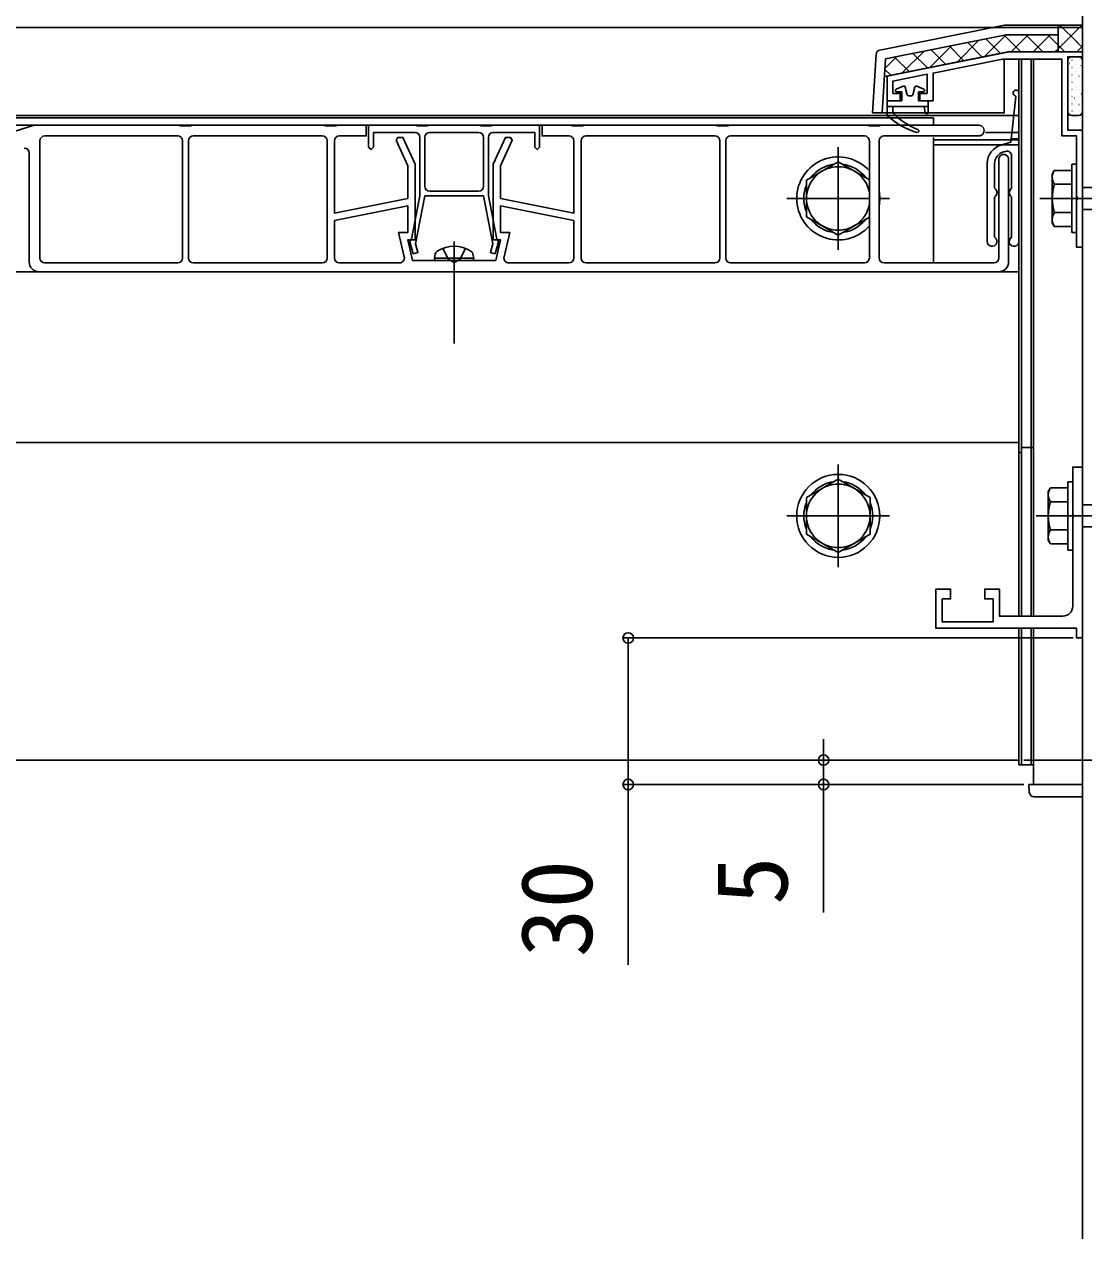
# Model space of a CAD drawing. Units: millimetres, scale not verified. Extents: x -875 to 875, y -1304 to 1297.
# Drawn here: x 409.4 to 626.2, y 148.8 to 397.5 of the extents above; entities that cross this region are included whole.
import ezdxf
from ezdxf.enums import TextEntityAlignment as Align

# ---------------------------------------------------------------- set-up
doc = ezdxf.new("R2010")
doc.units = ezdxf.units.MM
doc.header["$LTSCALE"] = 8
for name, color, linetype in [('0-2_YKK_11', 7, 'Continuous'), ('0-4_YKK_12', 2, 'Continuous'), ('0-5_YKK_13', 4, 'Continuous'), ('0-7_YKK_D', 6, 'Continuous'), ('0-9_YSS_K', 3, 'Continuous')]:
    doc.layers.add(name, color=color, linetype=linetype)
doc.styles.add('ＭＳ ゴシック', font='')
doc.styles.get('ＭＳ ゴシック').set_extended_font_data('MS Gothic')

msp = doc.modelspace()

# ---------------------------------------------------------------- linework, layer by layer
at = {"layer": '0-2_YKK_11'}
for p, q in [((412.566, 373.6), (412.566, 349.6)), ((440.766, 374.6), (413.566, 374.6)), ((441.766, 349.6), (441.766, 373.6)), ((442.966, 373.6), (442.966, 349.6)), ((470.366, 374.6), (443.966, 374.6)), ((471.366, 349.6), (471.366, 373.6)), ((491.366, 374.3), (491.366, 364.3)), ((503.366, 364.3), (503.366, 374.3)), ((523.366, 373.6), (523.366, 349.6)), ((550.766, 374.6), (524.366, 374.6)), ((551.766, 349.6), (551.766, 373.6)), ((552.966, 373.6), (552.966, 349.6)), ((581.366, 374.6), (553.966, 374.6)), ((582.366, 349.6), (582.366, 373.6)), ((584.366, 349.6), (584.366, 373.6)), ((585.366, 374.6), (604.766, 374.6)), ((410.366, 371.1), (410.366, 348.8)), ((608.866, 369.8), (608.866, 349.6)), ((610.866, 348.8), (610.866, 369.8)), ((492.366, 363.3), (502.366, 363.3)), ((521.866, 349.6), (521.866, 357.27)), ((413.566, 348.6), (440.766, 348.6)), ((443.966, 348.6), (470.366, 348.6)), ((473.866, 348.6), (486.177, 348.6)), ((508.555, 348.6), (520.866, 348.6)), ((524.366, 348.6), (550.766, 348.6)), ((553.966, 348.6), (581.366, 348.6)), ((607.866, 348.6), (585.366, 348.6)), ((412.366, 346.8), (608.866, 346.8))]:
    msp.add_line(p, q, dxfattribs=at)
msp.add_lwpolyline([(611, 391.8), (586, 386.8), (586, 381.8), (588.7, 381.8), (588.7, 383.3), (587.2, 383.3), (587.2, 385.816), (594.2, 387.216), (594.2, 383.3), (592.7, 383.3), (592.7, 381.8), (595.4, 381.8), (595.4, 387.456), (609.619, 390.3), (621.8, 390.3), (621.8, 374.6), (624.8, 374.6), (624.8, 362.258), (624.92, 362.075), (624.92, 361.525), (624.8, 361.342), (624.8, 351.8), (626, 351.8), (626, 375.8), (623, 375.8), (623, 390.8), (626, 390.8), (626, 391.8)], close=True, dxfattribs=at)
for points in [[(473.866, 374.6), (479.366, 374.6), (479.366, 376.8), (473.616, 376.8), (473.116, 376.65), (471.116, 376.65), (470.616, 376.8), (443.866, 376.8), (443.366, 376.65), (441.366, 376.65), (440.866, 376.8), (411.366, 376.8), (403.366, 374.3), (393.386, 374.3), (393.126, 374.15), (392.606, 374.15), (392.347, 374.3), (388.386, 374.3), (388.126, 374.15), (387.606, 374.15), (387.347, 374.3), (385.866, 374.3)], [(489.366, 375.3), (480.866, 375.3), (480.866, 372.3), (480.366, 371.8), (479.866, 372.3), (479.866, 376.8), (489.366, 376.8), (489.866, 376.65), (491.866, 376.65), (492.366, 376.8), (502.366, 376.8), (502.866, 376.65), (504.866, 376.65), (505.366, 376.8), (514.866, 376.8), (514.866, 372.3), (514.366, 371.8), (513.866, 372.3), (513.866, 375.3), (505.366, 375.3)], [(604.766, 376.8), (584.866, 376.8), (584.366, 376.65), (582.366, 376.65), (581.866, 376.8), (553.866, 376.8), (553.366, 376.65), (551.366, 376.65), (550.866, 376.8), (524.116, 376.8), (523.616, 376.65), (521.616, 376.65), (521.116, 376.8), (515.366, 376.8), (515.366, 374.6), (520.866, 374.6)], [(521.866, 373.6), (521.866, 358.8), (506.866, 361.8), (506.866, 368.465), (509.266, 373.755), (508.915, 374.3), (507.866, 374.3), (505.366, 368.789), (505.366, 353.3), (506.866, 353.3), (505.866, 349.1), (497.886, 349.1), (497.626, 348.95), (497.106, 348.95), (496.847, 349.1), (488.866, 349.1), (487.866, 353.3), (489.366, 353.3), (489.366, 368.8), (486.866, 374.3), (485.817, 374.3), (485.466, 373.755), (487.866, 368.475), (487.866, 361.8), (472.866, 358.8), (472.866, 373.6)], [(504.366, 374.3), (504.366, 362.3), (506.13, 353.483), (506.292, 353.272), (506.453, 352.911), (505.747, 350.462), (504.786, 350.738), (505.301, 352.526), (503.346, 362.3), (491.386, 362.3), (489.431, 352.526), (489.947, 350.738), (488.986, 350.462), (488.28, 352.911), (488.44, 353.272), (488.603, 353.483), (490.366, 362.3), (490.366, 374.3)], [(502.366, 375.3), (497.366, 375.3), (492.366, 375.3)], [(487.866, 360.27), (472.866, 357.27), (472.866, 349.6)], [(487.15, 349.832), (485.967, 354.8), (487.866, 354.8), (487.866, 360.27)], [(521.866, 357.27), (506.866, 360.27), (506.866, 354.8), (508.765, 354.8), (507.582, 349.832)], [(626, 271.8), (626, 306.8), (624, 306.8), (624, 297.258), (624.12, 297.075), (624.12, 296.525), (624, 296.342), (624, 278.3)], [(622, 276.3), (609, 276.3), (609, 281.8), (606, 281.8), (606, 279.8), (607.7, 279.8), (607.7, 275.1), (597.3, 275.1), (597.3, 279.8), (599, 279.8), (599, 281.8), (596, 281.8), (596, 273.8), (624.8, 273.8), (624.8, 271.8), (626, 271.8)]]:
    msp.add_lwpolyline(points, dxfattribs=at)
for centre, radius, start, end in [((604.766, 375.7), 1.1, 269.99999, 90.00001), ((413.566, 373.6), 1, 90.00001, 179.99999), ((440.766, 373.6), 1, 0.00001, 89.99999), ((443.966, 373.6), 1, 90.00001, 179.99999), ((470.366, 373.6), 1, 0.00001, 89.99999), ((473.866, 373.6), 1, 90.00001, 179.99999), ((489.366, 374.3), 1, 0.00001, 89.99999), ((492.366, 374.3), 1, 90.00001, 179.99999), ((502.366, 374.3), 1, 0.00001, 89.99999), ((505.366, 374.3), 1, 90.00001, 179.99999), ((520.866, 373.6), 1, 0.00001, 89.99999), ((524.366, 373.6), 1, 90.00001, 179.99999), ((550.766, 373.6), 1, 0.00001, 89.99999), ((553.966, 373.6), 1, 90.00001, 179.99999), ((581.366, 373.6), 1, 0.00001, 89.99999), ((585.366, 373.6), 1, 90.00001, 179.99999), ((409.366, 371.1), 1, 0.00001, 89.99999), ((609.866, 369.8), 1, 359.99999, 180.00001), ((492.366, 364.3), 1, 180.00001, 269.99999), ((502.366, 364.3), 1, 270.00001, 359.99999), ((412.366, 348.8), 2, 180.00001, 269.99999), ((413.566, 349.6), 1, 180.00001, 269.99999), ((440.766, 349.6), 1, 270.00001, 359.99999), ((443.966, 349.6), 1, 180.00001, 269.99999), ((470.366, 349.6), 1, 270.00001, 359.99999), ((473.866, 349.6), 1, 180.00001, 269.99999), ((486.177, 349.6), 1, 269.99997, 13.3925), ((508.555, 349.6), 1, 166.6075, 270.00003), ((520.866, 349.6), 1, 270.00001, 359.99999), ((524.366, 349.6), 1, 180.00001, 269.99999), ((550.766, 349.6), 1, 270.00001, 359.99999), ((553.966, 349.6), 1, 180.00001, 269.99999), ((581.366, 349.6), 1, 270.00001, 359.99999), ((585.366, 349.6), 1, 180.00001, 269.99999), ((607.866, 349.6), 1, 270.00001, 359.99999), ((608.866, 348.8), 2, 270.00001, 359.99999), ((622, 278.3), 2, 270.00001, 359.99999)]:
    msp.add_arc(centre, radius, start, end, dxfattribs=at)
at = {"layer": '0-4_YKK_12'}
for p, q in [((626, 396.8), (-119.657, 396.8)), ((616, 276.3), (616, 390.3)), ((175.786, 378.8), (613, 378.8)), ((595.5, 378.3), (177, 378.3)), ((595.5, 376.8), (595.5, 378.3)), ((613, 378.8), (613, 276.3)), ((595.5, 376.8), (177, 376.8)), ((595.5, 348.6), (595.5, 374.3)), ((595.5, 373.8), (613, 373.8)), ((606.141, 375.3), (613, 375.3)), ((595.5, 372.8), (613, 372.8)), ((613, 311.8), (613, 372.8)), ((613, 346.8), (74, 346.8)), ((613, 346.8), (74, 346.8)), ((613, 311.8), (74, 311.8)), ((613, 273.8), (613, 246.8))]:
    msp.add_line(p, q, dxfattribs=at)
for points in [[(616, 391.8), (626, 391.8), (626, 241.8), (616, 241.8), (616, 273.8)], [(71, 246.8), (150.024, 246.8), (613, 246.8)]]:
    msp.add_lwpolyline(points, dxfattribs=at)
at = {"layer": '0-5_YKK_13'}
for p, q in [((584.533, 392.176), (610.056, 397.281)), ((610.252, 397.3), (620.998, 397.3)), ((621, 396.923), (621.377, 397.3)), ((624.877, 393.8), (621.377, 397.3)), ((622.367, 393.8), (625.867, 397.3)), ((626, 397.167), (625.867, 397.3)), ((594.721, 388.605), (599.182, 393.066)), ((601.73, 390.006), (598.755, 392.981)), ((600.333, 389.727), (604.795, 394.189)), ((605.471, 390.755), (602.497, 393.729)), ((605.946, 390.85), (610.397, 395.3)), ((609.213, 391.503), (606.239, 394.477)), ((613.406, 391.8), (609.981, 395.226)), ((611.387, 391.8), (614.887, 395.3)), ((617.897, 391.8), (614.397, 395.3)), ((615.877, 391.8), (619.377, 395.3)), ((621, 393.187), (618.887, 395.3)), ((621, 392.433), (622.367, 393.8)), ((622.387, 391.8), (621, 393.187)), ((625, 393.677), (624.877, 393.8)), ((626, 392.677), (625, 393.677)), ((625, 391.943), (626, 392.943)), ((583, 379.3), (583.731, 391.256)), ((610.698, 391.8), (585.456, 386.752)), ((585.558, 388.422), (587.957, 390.821)), ((590.504, 387.761), (587.53, 390.736)), ((589.108, 387.482), (593.57, 391.944)), ((594.246, 388.51), (591.272, 391.484)), ((597.988, 389.258), (595.013, 392.232)), ((610, 391.66), (610, 391.6)), ((610.698, 391.8), (621, 391.8)), ((620.367, 391.8), (621, 392.433)), ((623.8, 390.8), (625.2, 390.8)), ((624.857, 391.8), (625, 391.943)), ((585, 379.3), (585.677, 390.365)), ((586.763, 387.013), (585.546, 388.229)), ((613, 390.3), (613, 276.3)), ((613.5, 390.3), (613, 390.3)), ((613.5, 390.3), (613.5, 276.3)), ((613.5, 390.3), (615.5, 390.3)), ((613.5, 390.3), (613.5, 276.3)), ((615.5, 390.3), (615.5, 276.3)), ((615.5, 390.3), (615.5, 276.3)), ((615.5, 390.3), (616, 390.3)), ((616, 390.3), (616, 276.3)), ((623, 379.6), (623, 390)), ((623.04, 389.305), (623.065, 389.305)), ((623.304, 389.419), (623.345, 389.446)), ((623.847, 390.112), (623.872, 390.112)), ((623.847, 388.617), (623.872, 388.617)), ((624.499, 389.62), (624.504, 389.622)), ((624.56, 389.305), (624.585, 389.305)), ((624.822, 388.314), (624.827, 388.315)), ((625.367, 390.112), (625.392, 390.112)), ((625.367, 388.617), (625.392, 388.617)), ((625.705, 389.049), (625.747, 389.077)), ((625.894, 390.114), (625.899, 390.116)), ((626, 390), (626, 379.6)), ((623.04, 387.81), (623.065, 387.81)), ((623.04, 386.315), (623.065, 386.315)), ((623.427, 387.82), (623.432, 387.821)), ((623.75, 386.514), (623.755, 386.515)), ((623.847, 387.122), (623.872, 387.122)), ((623.847, 385.627), (623.872, 385.627)), ((624.56, 387.81), (624.585, 387.81)), ((624.56, 386.315), (624.585, 386.315)), ((625.122, 386.999), (625.126, 387.001)), ((625.263, 386.798), (625.305, 386.825)), ((625.367, 387.122), (625.392, 387.122)), ((625.367, 385.627), (625.392, 385.627)), ((625.61, 385.752), (625.614, 385.753)), ((589.32, 384.772), (587.885, 384.177)), ((589, 383.6), (588, 383.6)), ((589, 383.6), (589, 381.8)), ((590.14, 383.022), (589.725, 384.573)), ((591.259, 383.022), (591.675, 384.573)), ((593.515, 384.177), (592.079, 384.772)), ((593.4, 383.6), (592.4, 383.6)), ((592.4, 383.6), (592.4, 381.8)), ((613, 352.989), (613, 383.389)), ((623.04, 384.82), (623.065, 384.82)), ((623.04, 383.325), (623.065, 383.325)), ((623.847, 384.132), (623.872, 384.132)), ((624.049, 385.199), (624.054, 385.201)), ((624.537, 383.952), (624.542, 383.953)), ((624.56, 384.82), (624.585, 384.82)), ((624.56, 383.325), (624.585, 383.325)), ((624.821, 384.546), (624.862, 384.574)), ((625.367, 384.132), (625.392, 384.132)), ((625.723, 383.184), (625.765, 383.212)), ((625.933, 384.446), (625.937, 384.447)), ((586, 380.6), (586, 378.93)), ((586.3, 381.8), (589, 381.8)), ((587.2, 379.3), (587.2, 380.6)), ((590.97, 382.8), (590.43, 382.8)), ((592.4, 381.8), (594.1, 381.8)), ((593.6, 380.6), (593.804, 379.352)), ((594.4, 381.5), (594.4, 379.4)), ((612.332, 382.614), (611.352, 373.288)), ((623.04, 381.83), (623.065, 381.83)), ((623.465, 382.151), (623.47, 382.153)), ((623.788, 380.845), (623.793, 380.847)), ((623.847, 382.637), (623.872, 382.637)), ((623.847, 381.142), (623.872, 381.142)), ((624.378, 382.294), (624.42, 382.322)), ((624.56, 381.83), (624.585, 381.83)), ((624.86, 382.645), (624.865, 382.647)), ((625.16, 381.331), (625.165, 381.333)), ((625.281, 380.933), (625.323, 380.96)), ((625.367, 382.637), (625.392, 382.637)), ((625.367, 381.142), (625.392, 381.142)), ((583.998, 379.3), (583, 379.3)), ((583.998, 379.3), (585, 379.3)), ((623.04, 380.335), (623.065, 380.335)), ((625.2, 378.8), (623.8, 378.8)), ((623.847, 379.647), (623.872, 379.647)), ((623.936, 380.043), (623.978, 380.07)), ((624.088, 379.531), (624.093, 379.533)), ((624.56, 380.335), (624.585, 380.335)), ((624.56, 378.84), (624.585, 378.84)), ((625.367, 379.647), (625.392, 379.647)), ((625.648, 380.083), (625.653, 380.085)), ((609.465, 372.783), (611.352, 373.288)), ((611.425, 373.989), (613, 373.989)), ((576, 372.3), (576, 351.3)), ((609.853, 371.334), (610.241, 371.438)), ((582.366, 365.63), (576, 369.306)), ((606.5, 368.919), (606.5, 352.989)), ((608, 368.919), (608, 363.963)), ((611.5, 363.963), (611.5, 370.472)), ((623.8, 368.8), (623.8, 354.8)), ((623.8, 368.8), (624.8, 368.8)), ((624.8, 368.8), (624.8, 354.8)), ((619.8, 366.8), (620.233, 367.55)), ((619.8, 356.8), (619.8, 366.8)), ((623.8, 367.55), (620.231, 367.55)), ((623.8, 367.55), (623.8, 356.05)), ((623.8, 364.687), (620.247, 364.687)), ((626, 364.05), (628.8, 364.05)), ((582.366, 361.8), (565.5, 361.8)), ((586.5, 361.8), (584.366, 361.8)), ((608, 362.014), (608, 353.963)), ((611.5, 353.963), (611.5, 362.014)), ((617.3, 361.8), (716.3, 361.8)), ((623.8, 358.913), (620.247, 358.913)), ((629.8, 359.55), (626, 359.55)), ((619.8, 356.8), (620.233, 356.05)), ((620.231, 356.05), (623.8, 356.05)), ((623.8, 354.8), (624.8, 354.8)), ((497.366, 353), (497.366, 332.1)), ((493.366, 349.6), (493.508, 350.402)), ((501.366, 349.6), (493.366, 349.6)), ((493.366, 349.6), (493.454, 349.1)), ((501.278, 349.1), (493.454, 349.1)), ((501.366, 349.6), (501.225, 350.402)), ((501.366, 349.6), (501.278, 349.1)), ((613, 309.8), (613.5, 309.8)), ((615.5, 310.8), (613.5, 310.8)), ((616, 310.8), (615.5, 310.8)), ((576, 307.3), (576, 286.3)), ((623, 303.8), (623, 289.8)), ((623, 303.8), (624, 303.8)), ((624, 303.8), (624, 289.8)), ((619, 301.8), (619.433, 302.55)), ((619, 291.8), (619, 301.8)), ((623, 302.55), (619.431, 302.55)), ((623, 302.55), (623, 291.05)), ((623, 299.687), (619.447, 299.687)), ((626, 299.05), (628, 299.05)), ((586.5, 296.8), (565.5, 296.8)), ((616.5, 296.8), (715.5, 296.8)), ((623, 293.913), (619.447, 293.913)), ((629, 294.55), (626, 294.55)), ((619, 291.8), (619.433, 291.05)), ((619.431, 291.05), (623, 291.05)), ((623, 289.8), (624, 289.8)), ((613, 273.8), (613, 245.8)), ((613.5, 273.8), (613.5, 245.8)), ((613.5, 273.8), (613.5, 245.8)), ((615.5, 273.8), (615.5, 245.8)), ((615.5, 273.8), (615.5, 245.8)), ((616, 273.8), (616, 245.8)), ((613, 245.8), (613.5, 245.8)), ((615.5, 245.8), (613.5, 245.8)), ((616, 245.8), (615.5, 245.8)), ((615, 241.8), (615.095, 240.239)), ((615.998, 241.8), (615, 241.8)), ((615.998, 241.8), (626, 241.8)), ((626, 241.8), (626, 240.239))]:
    msp.add_line(p, q, dxfattribs=at)
for points in [[(620.998, 397.3), (621, 397.3), (621, 395.3), (620, 395.3)], [(620.998, 397.3), (626, 397.3), (626, 391.8)], [(620, 395.3), (610.351, 395.3), (585.677, 390.365)], [(621, 395.3), (621, 391.8), (625, 391.8)], [(610, 390.3), (610, 379.3), (585, 379.3)], [(594.4, 380.6), (586, 380.6), (586, 381.5)], [(576, 369.306), (569.5, 365.553), (569.5, 358.047), (576, 354.294), (582.366, 357.97)], [(495.066, 351.579), (496.221, 349.263), (497.366, 348.654)], [(499.666, 351.579), (498.511, 349.263), (497.366, 348.654)], [(616.094, 239.3), (626, 239.3), (626, 240.239)]]:
    msp.add_lwpolyline(points, dxfattribs=at)
msp.add_lwpolyline([(576, 304.306), (569.5, 300.553), (569.5, 293.047), (576, 289.294), (582.5, 293.047), (582.5, 300.553)], close=True, dxfattribs=at)
for radius in [8.5, 6.5]:
    msp.add_circle((576, 296.8), radius, dxfattribs=at)
for centre, radius, start, end in [((610.252, 396.3), 1, 90, 101.30993), ((584.729, 391.195), 1, 101.30993, 176.5), ((623.8, 390), 0.8, 90, 180), ((625.2, 390), 0.8, 0, 90), ((588, 383.9), 0.3, 112.52333, 270), ((589.435, 384.495), 0.3, 15, 112.52333), ((590.43, 383.1), 0.3, 195, 270), ((590.97, 383.1), 0.3, 270, 345), ((591.965, 384.495), 0.3, 67.47667, 165), ((593.4, 383.9), 0.3, 270, 67.47667), ((612.4, 383.389), 0.6, 0, 250.49548), ((586.3, 381.5), 0.3, 90, 180), ((594.1, 381.5), 0.3, 0, 90), ((612.133, 382.635), 0.2, 354.00021, 70.49548), ((586.3, 378.93), 0.3, 180, 227.23327), ((596.281, 389.722), 15, 227.23327, 253.87973), ((597.922, 389.79), 15, 224.37148, 248.03702), ((594.1, 379.4), 0.3, 189.2775, 0), ((623.8, 379.6), 0.8, 180, 270), ((625.2, 379.6), 0.8, 270, 0), ((592.2, 375.6), 0.3, 253.87973, 68.03702), ((610.5, 368.919), 4, 104.99939, 180), ((610.5, 368.919), 2.5, 104.9981, 180), ((610.5, 370.472), 1, 0, 105), ((576, 361.8), 8.5, 41.4982, 318.5018), ((576, 361.8), 6.5, 11.64107, 348.35893), ((576, 361.8), 7.05, 97.21814, 142.78186), ((576, 361.8), 7.05, 37.21814, 82.78186), ((622.356, 366.13), 2.556, 146.25178, 214.38425), ((576, 361.8), 7.05, 157.21814, 202.78186), ((576, 361.8), 8.5, 349.82431, 10.17569), ((608.2, 363.963), 0.2, 180, 234.31467), ((607.5, 362.989), 1, 305.68533, 54.31467), ((612, 362.989), 1, 125.68533, 234.31467), ((611.3, 363.963), 0.2, 305.68533, 0), ((629.353, 361.8), 9.553, 162.41205, 197.58795), ((608.2, 362.014), 0.2, 125.68533, 180), ((611.3, 362.014), 0.2, 0, 54.31467), ((622.356, 357.47), 2.556, 145.61575, 213.74822), ((576, 361.8), 7.05, 217.21814, 262.78186), ((576, 361.8), 7.05, 277.21814, 322.78186), ((607.5, 352.989), 1, 180, 54.31467), ((608.2, 353.963), 0.2, 180, 234.31467), ((612, 352.989), 1, 125.68533, 0), ((611.3, 353.963), 0.2, 305.68533, 0), ((494.394, 350.246), 0.9, 122.05588, 170), ((497.366, 345.5), 6.5, 57.94412, 122.05588), ((500.338, 350.246), 0.9, 10, 57.94412), ((576, 296.8), 7.05, 97.21814, 142.78186), ((576, 296.8), 7.05, 37.21814, 82.78186), ((621.556, 301.13), 2.556, 146.25178, 214.38425), ((576, 296.8), 7.05, 157.21814, 202.78186), ((576, 296.8), 7.05, 337.21814, 22.78186), ((628.553, 296.8), 9.553, 162.41205, 197.58795), ((621.556, 292.47), 2.556, 145.61575, 213.74822), ((576, 296.8), 7.05, 217.21814, 262.78186), ((576, 296.8), 7.05, 277.21814, 322.78186), ((616.094, 240.3), 1, 183.5, 270)]:
    msp.add_arc(centre, radius, start, end, dxfattribs=at)
at = {"layer": '0-7_YKK_D'}
for p, q in [((624.1, 271.8), (532, 271.8)), ((573, 246.8), (573, 251.1)), ((568.5, 246.8), (574, 246.8)), ((573, 246.8), (573, 241.8)), ((614, 246.8), (851, 246.8)), ((614, 241.8), (532, 241.8)), ((614, 241.8), (572, 241.8)), ((573, 241.8), (573, 215.609))]:
    msp.add_line(p, q, dxfattribs=at)
msp.add_lwpolyline([(533, 271.8), (533, 241.8), (533, 204.909)], dxfattribs=at)
for centre in [(533, 271.8), (573, 246.8), (533, 241.8), (573, 241.8)]:
    msp.add_circle(centre, 1.075, dxfattribs=at)
at = {"layer": '0-9_YSS_K'}
msp.add_line((626, 148.8), (626, 1025.8), dxfattribs=at)

# ---------------------------------------------------------------- texts
at = {"layer": '0-7_YKK_D', "style": 'ＭＳ ゴシック'}
for s, p in [('30', (530, 206.432)), ('5', (570, 217.132))]:
    msp.add_text(s, height=14.66, rotation=90, dxfattribs=at).set_placement(p, align=Align.BOTTOM_LEFT)

doc.saveas('drawing.dxf')
